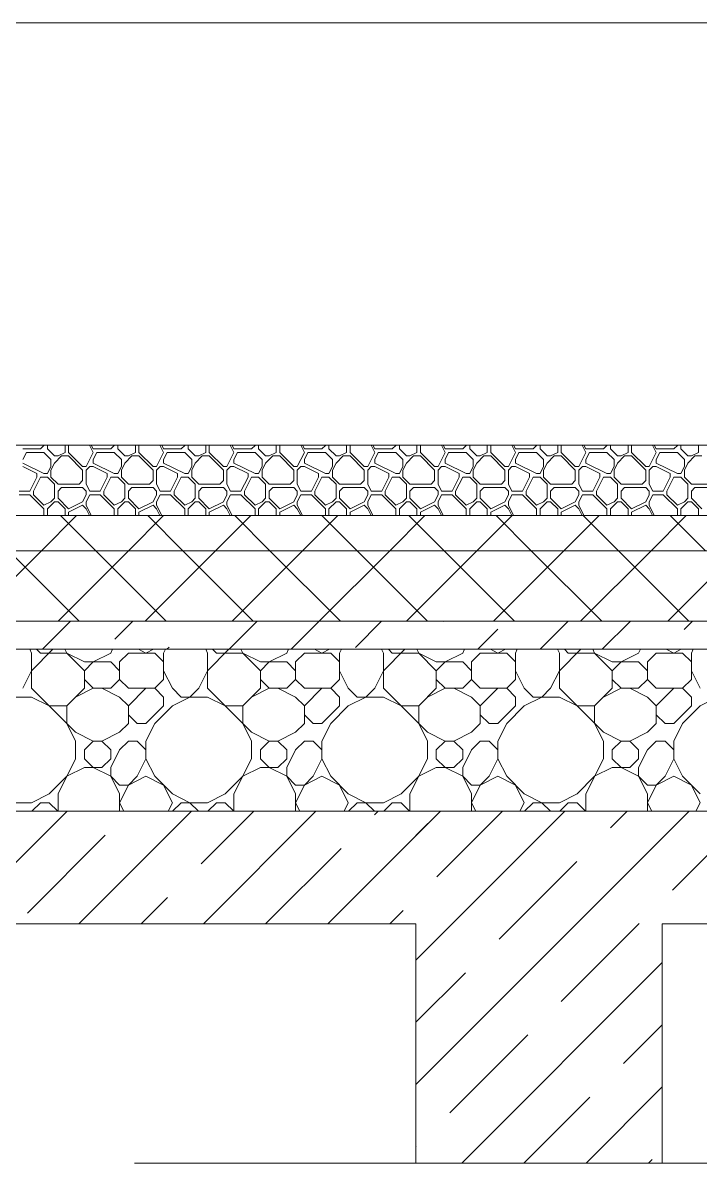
# Model space of a CAD drawing. Header units: millimetres. Extents: x 53645 to 137188, y 78097 to 135533.
# Drawn here: x 95860 to 96823, y 109260 to 110880 of the extents above; entities that cross this region are included whole.
import ezdxf

# ---------------------------------------------------------------- set-up
doc = ezdxf.new("R2010")
doc.units = ezdxf.units.MM
doc.linetypes.add('GOST2.303 4', pattern=[7, 5, -2, 0])
doc.layers.add('hatch', color=7, linetype='Continuous', lineweight=5)
doc.layers.add('Wall2', color=5, linetype='Continuous', lineweight=5)

msp = doc.modelspace()

# ---------------------------------------------------------------- linework, layer by layer
at = {"layer": 'hatch', "color": 251, "ltscale": 100}
for points in [[(95860.2, 110274.6), (95885.2, 110274.6)], [(95885.2, 110274.6), (95890.2, 110279.6)], [(95890.2, 110279.6), (95890.2, 110280)], [(95895.2, 110274.6), (95895.2, 110280)], [(95905.2, 110264.6), (95895.2, 110274.6)], [(95920.2, 110269.6), (95920.2, 110280)], [(95925.2, 110269.6), (95925.2, 110280)], [(95960.2, 110269.6), (95955, 110280)], [(95960.2, 110274.6), (95957.5, 110280)], [(95960.2, 110274.6), (95985.2, 110274.6)], [(95985.2, 110274.6), (95990.2, 110279.6)], [(95990.2, 110279.6), (95990.2, 110280)], [(95995.2, 110274.6), (95995.2, 110280)], [(96005.2, 110264.6), (95995.2, 110274.6)], [(96020.2, 110269.6), (96020.2, 110280)], [(96025.2, 110269.6), (96025.2, 110280)], [(96060.2, 110269.6), (96055, 110280)], [(96060.2, 110274.6), (96057.5, 110280)], [(96060.2, 110274.6), (96085.2, 110274.6)], [(96085.2, 110274.6), (96090.2, 110279.6)], [(96090.2, 110279.6), (96090.2, 110280)], [(96095.2, 110274.6), (96095.2, 110280)], [(96105.2, 110264.6), (96095.2, 110274.6)], [(96120.2, 110269.6), (96120.2, 110280)], [(96125.2, 110269.6), (96125.2, 110280)], [(96160.2, 110269.6), (96155, 110280)], [(96160.2, 110274.6), (96157.5, 110280)], [(96160.2, 110274.6), (96185.2, 110274.6)], [(96185.2, 110274.6), (96190.2, 110279.6)], [(96190.2, 110279.6), (96190.2, 110280)], [(96195.2, 110274.6), (96195.2, 110280)], [(96205.2, 110264.6), (96195.2, 110274.6)], [(96220.2, 110269.6), (96220.2, 110280)], [(96225.2, 110269.6), (96225.2, 110280)], [(96260.2, 110269.6), (96255, 110280)], [(96260.2, 110274.6), (96257.5, 110280)], [(96260.2, 110274.6), (96285.2, 110274.6)], [(96285.2, 110274.6), (96290.2, 110279.6)], [(96290.2, 110279.6), (96290.2, 110280)], [(96295.2, 110274.6), (96295.2, 110280)], [(96305.2, 110264.6), (96295.2, 110274.6)], [(96320.2, 110269.6), (96320.2, 110280)], [(96325.2, 110269.6), (96325.2, 110280)], [(96360.2, 110269.6), (96355, 110280)], [(96360.2, 110274.6), (96357.5, 110280)], [(96360.2, 110274.6), (96385.2, 110274.6)], [(96385.2, 110274.6), (96390.2, 110279.6)], [(96390.2, 110279.6), (96390.2, 110280)], [(96395.2, 110274.6), (96395.2, 110280)], [(96405.2, 110264.6), (96395.2, 110274.6)], [(96420.2, 110269.6), (96420.2, 110280)], [(96425.2, 110269.6), (96425.2, 110280)], [(96460.2, 110269.6), (96455, 110280)], [(96460.2, 110274.6), (96457.5, 110280)], [(96460.2, 110274.6), (96485.2, 110274.6)], [(96485.2, 110274.6), (96490.2, 110279.6)], [(96490.2, 110279.6), (96490.2, 110280)], [(96495.2, 110274.6), (96495.2, 110280)], [(96505.2, 110264.6), (96495.2, 110274.6)], [(96520.2, 110269.6), (96520.2, 110280)], [(96525.2, 110269.6), (96525.2, 110280)], [(96560.2, 110269.6), (96555, 110280)], [(96560.2, 110274.6), (96557.5, 110280)], [(96560.2, 110274.6), (96585.2, 110274.6)], [(96585.2, 110274.6), (96590.2, 110279.6)], [(96590.2, 110279.6), (96590.2, 110280)], [(96595.2, 110274.6), (96595.2, 110280)], [(96605.2, 110264.6), (96595.2, 110274.6)], [(96620.2, 110269.6), (96620.2, 110280)], [(96625.2, 110269.6), (96625.2, 110280)], [(96660.2, 110269.6), (96655, 110280)], [(96660.2, 110274.6), (96657.5, 110280)], [(96660.2, 110274.6), (96685.2, 110274.6)], [(96685.2, 110274.6), (96690.2, 110279.6)], [(96690.2, 110279.6), (96690.2, 110280)], [(96695.2, 110274.6), (96695.2, 110280)], [(96705.2, 110264.6), (96695.2, 110274.6)], [(96720.2, 110269.6), (96720.2, 110280)], [(96725.2, 110269.6), (96725.2, 110280)], [(96760.2, 110269.6), (96755, 110280)], [(96760.2, 110274.6), (96757.5, 110280)], [(96760.2, 110274.6), (96785.2, 110274.6)], [(96785.2, 110274.6), (96790.2, 110279.6)], [(96790.2, 110279.6), (96790.2, 110280)], [(96795.2, 110274.6), (96795.2, 110280)], [(96805.2, 110264.6), (96795.2, 110274.6)], [(96820.2, 110269.6), (96820.2, 110280)], [(95860.2, 110259.6), (95865.2, 110269.6)], [(95865.2, 110269.6), (95890.2, 110269.6)], [(95900.2, 110259.6), (95890.2, 110269.6)], [(95900.2, 110249.6), (95900.2, 110259.6)], [(95905.2, 110264.6), (95910.2, 110264.6)], [(95905.2, 110254.6), (95915.2, 110264.6)], [(95910.2, 110264.6), (95920.2, 110269.6)], [(95915.2, 110264.6), (95925.2, 110264.6)], [(95945.2, 110249.6), (95925.2, 110269.6)], [(95945.2, 110244.6), (95925.2, 110264.6)], [(95950.2, 110249.6), (95960.2, 110269.6)], [(95960.2, 110259.6), (95965.2, 110269.6)], [(95960.2, 110254.6), (95960.2, 110259.6)], [(95965.2, 110269.6), (95990.2, 110269.6)], [(96000.2, 110259.6), (95990.2, 110269.6)], [(96000.2, 110249.6), (96000.2, 110259.6)], [(96005.2, 110264.6), (96010.2, 110264.6)], [(96005.2, 110254.6), (96015.2, 110264.6)], [(96010.2, 110264.6), (96020.2, 110269.6)], [(96015.2, 110264.6), (96025.2, 110264.6)], [(96045.2, 110249.6), (96025.2, 110269.6)], [(96045.2, 110244.6), (96025.2, 110264.6)], [(96050.2, 110249.6), (96060.2, 110269.6)], [(96060.2, 110259.6), (96065.2, 110269.6)], [(96060.2, 110254.6), (96060.2, 110259.6)], [(96065.2, 110269.6), (96090.2, 110269.6)], [(96100.2, 110259.6), (96090.2, 110269.6)], [(96100.2, 110249.6), (96100.2, 110259.6)], [(96105.2, 110264.6), (96110.2, 110264.6)], [(96105.2, 110254.6), (96115.2, 110264.6)], [(96110.2, 110264.6), (96120.2, 110269.6)], [(96115.2, 110264.6), (96125.2, 110264.6)], [(96145.2, 110249.6), (96125.2, 110269.6)], [(96145.2, 110244.6), (96125.2, 110264.6)], [(96150.2, 110249.6), (96160.2, 110269.6)], [(96160.2, 110259.6), (96165.2, 110269.6)], [(96160.2, 110254.6), (96160.2, 110259.6)], [(96165.2, 110269.6), (96190.2, 110269.6)], [(96200.2, 110259.6), (96190.2, 110269.6)], [(96200.2, 110249.6), (96200.2, 110259.6)], [(96205.2, 110264.6), (96210.2, 110264.6)], [(96205.2, 110254.6), (96215.2, 110264.6)], [(96210.2, 110264.6), (96220.2, 110269.6)], [(96215.2, 110264.6), (96225.2, 110264.6)], [(96245.2, 110249.6), (96225.2, 110269.6)], [(96245.2, 110244.6), (96225.2, 110264.6)], [(96250.2, 110249.6), (96260.2, 110269.6)], [(96260.2, 110259.6), (96265.2, 110269.6)], [(96260.2, 110254.6), (96260.2, 110259.6)], [(96265.2, 110269.6), (96290.2, 110269.6)], [(96300.2, 110259.6), (96290.2, 110269.6)], [(96300.2, 110249.6), (96300.2, 110259.6)], [(96305.2, 110264.6), (96310.2, 110264.6)], [(96305.2, 110254.6), (96315.2, 110264.6)], [(96310.2, 110264.6), (96320.2, 110269.6)], [(96315.2, 110264.6), (96325.2, 110264.6)], [(96345.2, 110249.6), (96325.2, 110269.6)], [(96345.2, 110244.6), (96325.2, 110264.6)], [(96350.2, 110249.6), (96360.2, 110269.6)], [(96360.2, 110259.6), (96365.2, 110269.6)], [(96360.2, 110254.6), (96360.2, 110259.6)], [(96365.2, 110269.6), (96390.2, 110269.6)], [(96400.2, 110259.6), (96390.2, 110269.6)], [(96400.2, 110249.6), (96400.2, 110259.6)], [(96405.2, 110264.6), (96410.2, 110264.6)], [(96405.2, 110254.6), (96415.2, 110264.6)], [(96410.2, 110264.6), (96420.2, 110269.6)], [(96415.2, 110264.6), (96425.2, 110264.6)], [(96445.2, 110249.6), (96425.2, 110269.6)], [(96445.2, 110244.6), (96425.2, 110264.6)], [(96450.2, 110249.6), (96460.2, 110269.6)], [(96460.2, 110259.6), (96465.2, 110269.6)], [(96460.2, 110254.6), (96460.2, 110259.6)], [(96465.2, 110269.6), (96490.2, 110269.6)], [(96500.2, 110259.6), (96490.2, 110269.6)], [(96500.2, 110249.6), (96500.2, 110259.6)], [(96505.2, 110264.6), (96510.2, 110264.6)], [(96505.2, 110254.6), (96515.2, 110264.6)], [(96510.2, 110264.6), (96520.2, 110269.6)], [(96515.2, 110264.6), (96525.2, 110264.6)], [(96545.2, 110249.6), (96525.2, 110269.6)], [(96545.2, 110244.6), (96525.2, 110264.6)], [(96550.2, 110249.6), (96560.2, 110269.6)], [(96560.2, 110259.6), (96565.2, 110269.6)], [(96560.2, 110254.6), (96560.2, 110259.6)], [(96565.2, 110269.6), (96590.2, 110269.6)], [(96600.2, 110259.6), (96590.2, 110269.6)], [(96600.2, 110249.6), (96600.2, 110259.6)], [(96605.2, 110264.6), (96610.2, 110264.6)], [(96605.2, 110254.6), (96615.2, 110264.6)], [(96610.2, 110264.6), (96620.2, 110269.6)], [(96615.2, 110264.6), (96625.2, 110264.6)], [(96645.2, 110249.6), (96625.2, 110269.6)], [(96645.2, 110244.6), (96625.2, 110264.6)], [(96650.2, 110249.6), (96660.2, 110269.6)], [(96660.2, 110259.6), (96665.2, 110269.6)], [(96660.2, 110254.6), (96660.2, 110259.6)], [(96665.2, 110269.6), (96690.2, 110269.6)], [(96700.2, 110259.6), (96690.2, 110269.6)], [(96700.2, 110249.6), (96700.2, 110259.6)], [(96705.2, 110264.6), (96710.2, 110264.6)], [(96705.2, 110254.6), (96715.2, 110264.6)], [(96710.2, 110264.6), (96720.2, 110269.6)], [(96715.2, 110264.6), (96725.2, 110264.6)], [(96745.2, 110249.6), (96725.2, 110269.6)], [(96745.2, 110244.6), (96725.2, 110264.6)], [(96750.2, 110249.6), (96760.2, 110269.6)], [(96760.2, 110259.6), (96765.2, 110269.6)], [(96760.2, 110254.6), (96760.2, 110259.6)], [(96765.2, 110269.6), (96790.2, 110269.6)], [(96800.2, 110259.6), (96790.2, 110269.6)], [(96800.2, 110249.6), (96800.2, 110259.6)], [(96805.2, 110264.6), (96810.2, 110264.6)], [(96805.2, 110254.6), (96815.2, 110264.6)], [(96810.2, 110264.6), (96820.2, 110269.6)], [(96815.2, 110264.6), (96825.2, 110264.6)], [(95890.2, 110239.6), (95860.2, 110254.6)], [(95880.2, 110239.6), (95860.2, 110249.6)], [(95895.2, 110239.6), (95900.2, 110249.6)], [(95895.2, 110239.6), (95900.2, 110249.6)], [(95900.2, 110244.6), (95905.2, 110254.6)], [(95900.2, 110234.6), (95900.2, 110244.6)], [(95945.2, 110249.6), (95950.2, 110249.6)], [(95945.2, 110229.6), (95945.2, 110244.6)], [(95950.2, 110244.6), (95955.2, 110249.6)], [(95950.2, 110224.6), (95950.2, 110244.6)], [(95955.2, 110249.6), (95960.2, 110249.6)], [(95990.2, 110239.6), (95960.2, 110254.6)], [(95980.2, 110239.6), (95960.2, 110249.6)], [(95995.2, 110239.6), (96000.2, 110249.6)], [(95995.2, 110239.6), (96000.2, 110249.6)], [(96000.2, 110244.6), (96005.2, 110254.6)], [(96000.2, 110234.6), (96000.2, 110244.6)], [(96045.2, 110249.6), (96050.2, 110249.6)], [(96045.2, 110229.6), (96045.2, 110244.6)], [(96050.2, 110244.6), (96055.2, 110249.6)], [(96050.2, 110224.6), (96050.2, 110244.6)], [(96055.2, 110249.6), (96060.2, 110249.6)], [(96090.2, 110239.6), (96060.2, 110254.6)], [(96080.2, 110239.6), (96060.2, 110249.6)], [(96095.2, 110239.6), (96100.2, 110249.6)], [(96095.2, 110239.6), (96100.2, 110249.6)], [(96100.2, 110244.6), (96105.2, 110254.6)], [(96100.2, 110234.6), (96100.2, 110244.6)], [(96145.2, 110249.6), (96150.2, 110249.6)], [(96145.2, 110229.6), (96145.2, 110244.6)], [(96150.2, 110244.6), (96155.2, 110249.6)], [(96150.2, 110224.6), (96150.2, 110244.6)], [(96155.2, 110249.6), (96160.2, 110249.6)], [(96190.2, 110239.6), (96160.2, 110254.6)], [(96180.2, 110239.6), (96160.2, 110249.6)], [(96195.2, 110239.6), (96200.2, 110249.6)], [(96195.2, 110239.6), (96200.2, 110249.6)], [(96200.2, 110244.6), (96205.2, 110254.6)], [(96200.2, 110234.6), (96200.2, 110244.6)], [(96245.2, 110249.6), (96250.2, 110249.6)], [(96245.2, 110229.6), (96245.2, 110244.6)], [(96250.2, 110244.6), (96255.2, 110249.6)], [(96250.2, 110224.6), (96250.2, 110244.6)], [(96255.2, 110249.6), (96260.2, 110249.6)], [(96290.2, 110239.6), (96260.2, 110254.6)], [(96280.2, 110239.6), (96260.2, 110249.6)], [(96295.2, 110239.6), (96300.2, 110249.6)], [(96295.2, 110239.6), (96300.2, 110249.6)], [(96300.2, 110244.6), (96305.2, 110254.6)], [(96300.2, 110234.6), (96300.2, 110244.6)], [(96345.2, 110249.6), (96350.2, 110249.6)], [(96345.2, 110229.6), (96345.2, 110244.6)], [(96350.2, 110244.6), (96355.2, 110249.6)], [(96350.2, 110224.6), (96350.2, 110244.6)], [(96355.2, 110249.6), (96360.2, 110249.6)], [(96390.2, 110239.6), (96360.2, 110254.6)], [(96380.2, 110239.6), (96360.2, 110249.6)], [(96395.2, 110239.6), (96400.2, 110249.6)], [(96395.2, 110239.6), (96400.2, 110249.6)], [(96400.2, 110244.6), (96405.2, 110254.6)], [(96400.2, 110234.6), (96400.2, 110244.6)], [(96445.2, 110249.6), (96450.2, 110249.6)], [(96445.2, 110229.6), (96445.2, 110244.6)], [(96450.2, 110244.6), (96455.2, 110249.6)], [(96450.2, 110224.6), (96450.2, 110244.6)], [(96455.2, 110249.6), (96460.2, 110249.6)], [(96490.2, 110239.6), (96460.2, 110254.6)], [(96480.2, 110239.6), (96460.2, 110249.6)], [(96495.2, 110239.6), (96500.2, 110249.6)], [(96495.2, 110239.6), (96500.2, 110249.6)], [(96500.2, 110244.6), (96505.2, 110254.6)], [(96500.2, 110234.6), (96500.2, 110244.6)], [(96545.2, 110249.6), (96550.2, 110249.6)], [(96545.2, 110229.6), (96545.2, 110244.6)], [(96550.2, 110244.6), (96555.2, 110249.6)], [(96550.2, 110224.6), (96550.2, 110244.6)], [(96555.2, 110249.6), (96560.2, 110249.6)], [(96590.2, 110239.6), (96560.2, 110254.6)], [(96580.2, 110239.6), (96560.2, 110249.6)], [(96595.2, 110239.6), (96600.2, 110249.6)], [(96595.2, 110239.6), (96600.2, 110249.6)], [(96600.2, 110244.6), (96605.2, 110254.6)], [(96600.2, 110234.6), (96600.2, 110244.6)], [(96645.2, 110249.6), (96650.2, 110249.6)], [(96645.2, 110229.6), (96645.2, 110244.6)], [(96650.2, 110244.6), (96655.2, 110249.6)], [(96650.2, 110224.6), (96650.2, 110244.6)], [(96655.2, 110249.6), (96660.2, 110249.6)], [(96690.2, 110239.6), (96660.2, 110254.6)], [(96680.2, 110239.6), (96660.2, 110249.6)], [(96695.2, 110239.6), (96700.2, 110249.6)], [(96695.2, 110239.6), (96700.2, 110249.6)], [(96700.2, 110244.6), (96705.2, 110254.6)], [(96700.2, 110234.6), (96700.2, 110244.6)], [(96745.2, 110249.6), (96750.2, 110249.6)], [(96745.2, 110229.6), (96745.2, 110244.6)], [(96750.2, 110244.6), (96755.2, 110249.6)], [(96750.2, 110224.6), (96750.2, 110244.6)], [(96755.2, 110249.6), (96760.2, 110249.6)], [(96790.2, 110239.6), (96760.2, 110254.6)], [(96780.2, 110239.6), (96760.2, 110249.6)], [(96795.2, 110239.6), (96800.2, 110249.6)], [(96795.2, 110239.6), (96800.2, 110249.6)], [(96800.2, 110244.6), (96805.2, 110254.6)], [(96800.2, 110234.6), (96800.2, 110244.6)], [(95870.2, 110214.6), (95880.2, 110234.6)], [(95875.2, 110214.6), (95885.2, 110234.6)], [(95880.2, 110234.6), (95880.2, 110239.6)], [(95885.2, 110234.6), (95895.2, 110234.6)], [(95890.2, 110239.6), (95895.2, 110239.6)], [(95905.2, 110224.6), (95895.2, 110234.6)], [(95910.2, 110224.6), (95900.2, 110234.6)], [(95940.2, 110224.6), (95945.2, 110229.6)], [(95970.2, 110214.6), (95980.2, 110234.6)], [(95975.2, 110214.6), (95985.2, 110234.6)], [(95980.2, 110234.6), (95980.2, 110239.6)], [(95985.2, 110234.6), (95995.2, 110234.6)], [(95990.2, 110239.6), (95995.2, 110239.6)], [(96005.2, 110224.6), (95995.2, 110234.6)], [(96010.2, 110224.6), (96000.2, 110234.6)], [(96040.2, 110224.6), (96045.2, 110229.6)], [(96070.2, 110214.6), (96080.2, 110234.6)], [(96075.2, 110214.6), (96085.2, 110234.6)], [(96080.2, 110234.6), (96080.2, 110239.6)], [(96085.2, 110234.6), (96095.2, 110234.6)], [(96090.2, 110239.6), (96095.2, 110239.6)], [(96105.2, 110224.6), (96095.2, 110234.6)], [(96110.2, 110224.6), (96100.2, 110234.6)], [(96140.2, 110224.6), (96145.2, 110229.6)], [(96170.2, 110214.6), (96180.2, 110234.6)], [(96175.2, 110214.6), (96185.2, 110234.6)], [(96180.2, 110234.6), (96180.2, 110239.6)], [(96185.2, 110234.6), (96195.2, 110234.6)], [(96190.2, 110239.6), (96195.2, 110239.6)], [(96205.2, 110224.6), (96195.2, 110234.6)], [(96210.2, 110224.6), (96200.2, 110234.6)], [(96240.2, 110224.6), (96245.2, 110229.6)], [(96270.2, 110214.6), (96280.2, 110234.6)], [(96275.2, 110214.6), (96285.2, 110234.6)], [(96280.2, 110234.6), (96280.2, 110239.6)], [(96285.2, 110234.6), (96295.2, 110234.6)], [(96290.2, 110239.6), (96295.2, 110239.6)], [(96305.2, 110224.6), (96295.2, 110234.6)], [(96310.2, 110224.6), (96300.2, 110234.6)], [(96340.2, 110224.6), (96345.2, 110229.6)], [(96370.2, 110214.6), (96380.2, 110234.6)], [(96375.2, 110214.6), (96385.2, 110234.6)], [(96380.2, 110234.6), (96380.2, 110239.6)], [(96385.2, 110234.6), (96395.2, 110234.6)], [(96390.2, 110239.6), (96395.2, 110239.6)], [(96405.2, 110224.6), (96395.2, 110234.6)], [(96410.2, 110224.6), (96400.2, 110234.6)], [(96440.2, 110224.6), (96445.2, 110229.6)], [(96470.2, 110214.6), (96480.2, 110234.6)], [(96475.2, 110214.6), (96485.2, 110234.6)], [(96480.2, 110234.6), (96480.2, 110239.6)], [(96485.2, 110234.6), (96495.2, 110234.6)], [(96490.2, 110239.6), (96495.2, 110239.6)], [(96505.2, 110224.6), (96495.2, 110234.6)], [(96510.2, 110224.6), (96500.2, 110234.6)], [(96540.2, 110224.6), (96545.2, 110229.6)], [(96570.2, 110214.6), (96580.2, 110234.6)], [(96575.2, 110214.6), (96585.2, 110234.6)], [(96580.2, 110234.6), (96580.2, 110239.6)], [(96585.2, 110234.6), (96595.2, 110234.6)], [(96590.2, 110239.6), (96595.2, 110239.6)], [(96605.2, 110224.6), (96595.2, 110234.6)], [(96610.2, 110224.6), (96600.2, 110234.6)], [(96640.2, 110224.6), (96645.2, 110229.6)], [(96670.2, 110214.6), (96680.2, 110234.6)], [(96675.2, 110214.6), (96685.2, 110234.6)], [(96680.2, 110234.6), (96680.2, 110239.6)], [(96685.2, 110234.6), (96695.2, 110234.6)], [(96690.2, 110239.6), (96695.2, 110239.6)], [(96705.2, 110224.6), (96695.2, 110234.6)], [(96710.2, 110224.6), (96700.2, 110234.6)], [(96740.2, 110224.6), (96745.2, 110229.6)], [(96770.2, 110214.6), (96780.2, 110234.6)], [(96775.2, 110214.6), (96785.2, 110234.6)], [(96780.2, 110234.6), (96780.2, 110239.6)], [(96785.2, 110234.6), (96795.2, 110234.6)], [(96790.2, 110239.6), (96795.2, 110239.6)], [(96805.2, 110224.6), (96795.2, 110234.6)], [(96810.2, 110224.6), (96800.2, 110234.6)], [(95855.2, 110214.6), (95870.2, 110214.6)], [(95855.2, 110209.6), (95870.2, 110209.6)], [(95890.2, 110189.6), (95870.2, 110209.6)], [(95875.2, 110209.6), (95875.2, 110214.6)], [(95890.2, 110194.6), (95875.2, 110209.6)], [(95905.2, 110204.6), (95905.2, 110224.6)], [(95910.2, 110224.6), (95940.2, 110224.6)], [(95910.2, 110214.6), (95915.2, 110219.6)], [(95910.2, 110204.6), (95910.2, 110214.6)], [(95915.2, 110219.6), (95945.2, 110219.6)], [(95950.2, 110214.6), (95945.2, 110219.6)], [(95945.2, 110199.6), (95950.2, 110209.6)], [(95955.2, 110214.6), (95950.2, 110224.6)], [(95950.2, 110209.6), (95950.2, 110214.6)], [(95950.2, 110199.6), (95955.2, 110209.6)], [(95955.2, 110214.6), (95970.2, 110214.6)], [(95955.2, 110209.6), (95970.2, 110209.6)], [(95990.2, 110189.6), (95970.2, 110209.6)], [(95975.2, 110209.6), (95975.2, 110214.6)], [(95990.2, 110194.6), (95975.2, 110209.6)], [(96005.2, 110204.6), (96005.2, 110224.6)], [(96010.2, 110224.6), (96040.2, 110224.6)], [(96010.2, 110214.6), (96015.2, 110219.6)], [(96010.2, 110204.6), (96010.2, 110214.6)], [(96015.2, 110219.6), (96045.2, 110219.6)], [(96050.2, 110214.6), (96045.2, 110219.6)], [(96045.2, 110199.6), (96050.2, 110209.6)], [(96055.2, 110214.6), (96050.2, 110224.6)], [(96050.2, 110209.6), (96050.2, 110214.6)], [(96050.2, 110199.6), (96055.2, 110209.6)], [(96055.2, 110214.6), (96070.2, 110214.6)], [(96055.2, 110209.6), (96070.2, 110209.6)], [(96090.2, 110189.6), (96070.2, 110209.6)], [(96075.2, 110209.6), (96075.2, 110214.6)], [(96090.2, 110194.6), (96075.2, 110209.6)], [(96105.2, 110204.6), (96105.2, 110224.6)], [(96110.2, 110224.6), (96140.2, 110224.6)], [(96110.2, 110214.6), (96115.2, 110219.6)], [(96110.2, 110204.6), (96110.2, 110214.6)], [(96115.2, 110219.6), (96145.2, 110219.6)], [(96150.2, 110214.6), (96145.2, 110219.6)], [(96145.2, 110199.6), (96150.2, 110209.6)], [(96155.2, 110214.6), (96150.2, 110224.6)], [(96150.2, 110209.6), (96150.2, 110214.6)], [(96150.2, 110199.6), (96155.2, 110209.6)], [(96155.2, 110214.6), (96170.2, 110214.6)], [(96155.2, 110209.6), (96170.2, 110209.6)], [(96190.2, 110189.6), (96170.2, 110209.6)], [(96175.2, 110209.6), (96175.2, 110214.6)], [(96190.2, 110194.6), (96175.2, 110209.6)], [(96205.2, 110204.6), (96205.2, 110224.6)], [(96210.2, 110224.6), (96240.2, 110224.6)], [(96210.2, 110214.6), (96215.2, 110219.6)], [(96210.2, 110204.6), (96210.2, 110214.6)], [(96215.2, 110219.6), (96245.2, 110219.6)], [(96250.2, 110214.6), (96245.2, 110219.6)], [(96245.2, 110199.6), (96250.2, 110209.6)], [(96255.2, 110214.6), (96250.2, 110224.6)], [(96250.2, 110209.6), (96250.2, 110214.6)], [(96250.2, 110199.6), (96255.2, 110209.6)], [(96255.2, 110214.6), (96270.2, 110214.6)], [(96255.2, 110209.6), (96270.2, 110209.6)], [(96290.2, 110189.6), (96270.2, 110209.6)], [(96275.2, 110209.6), (96275.2, 110214.6)], [(96290.2, 110194.6), (96275.2, 110209.6)], [(96305.2, 110204.6), (96305.2, 110224.6)], [(96310.2, 110224.6), (96340.2, 110224.6)], [(96310.2, 110214.6), (96315.2, 110219.6)], [(96310.2, 110204.6), (96310.2, 110214.6)], [(96315.2, 110219.6), (96345.2, 110219.6)], [(96350.2, 110214.6), (96345.2, 110219.6)], [(96345.2, 110199.6), (96350.2, 110209.6)], [(96355.2, 110214.6), (96350.2, 110224.6)], [(96350.2, 110209.6), (96350.2, 110214.6)], [(96350.2, 110199.6), (96355.2, 110209.6)], [(96355.2, 110214.6), (96370.2, 110214.6)], [(96355.2, 110209.6), (96370.2, 110209.6)], [(96390.2, 110189.6), (96370.2, 110209.6)], [(96375.2, 110209.6), (96375.2, 110214.6)], [(96390.2, 110194.6), (96375.2, 110209.6)], [(96405.2, 110204.6), (96405.2, 110224.6)], [(96410.2, 110224.6), (96440.2, 110224.6)], [(96410.2, 110214.6), (96415.2, 110219.6)], [(96410.2, 110204.6), (96410.2, 110214.6)], [(96415.2, 110219.6), (96445.2, 110219.6)], [(96450.2, 110214.6), (96445.2, 110219.6)], [(96445.2, 110199.6), (96450.2, 110209.6)], [(96455.2, 110214.6), (96450.2, 110224.6)], [(96450.2, 110209.6), (96450.2, 110214.6)], [(96450.2, 110199.6), (96455.2, 110209.6)], [(96455.2, 110214.6), (96470.2, 110214.6)], [(96455.2, 110209.6), (96470.2, 110209.6)], [(96490.2, 110189.6), (96470.2, 110209.6)], [(96475.2, 110209.6), (96475.2, 110214.6)], [(96490.2, 110194.6), (96475.2, 110209.6)], [(96505.2, 110204.6), (96505.2, 110224.6)], [(96510.2, 110224.6), (96540.2, 110224.6)], [(96510.2, 110214.6), (96515.2, 110219.6)], [(96510.2, 110204.6), (96510.2, 110214.6)], [(96515.2, 110219.6), (96545.2, 110219.6)], [(96550.2, 110214.6), (96545.2, 110219.6)], [(96545.2, 110199.6), (96550.2, 110209.6)], [(96555.2, 110214.6), (96550.2, 110224.6)], [(96550.2, 110209.6), (96550.2, 110214.6)], [(96550.2, 110199.6), (96555.2, 110209.6)], [(96555.2, 110214.6), (96570.2, 110214.6)], [(96555.2, 110209.6), (96570.2, 110209.6)], [(96590.2, 110189.6), (96570.2, 110209.6)], [(96575.2, 110209.6), (96575.2, 110214.6)], [(96590.2, 110194.6), (96575.2, 110209.6)], [(96605.2, 110204.6), (96605.2, 110224.6)], [(96610.2, 110224.6), (96640.2, 110224.6)], [(96610.2, 110214.6), (96615.2, 110219.6)], [(96610.2, 110204.6), (96610.2, 110214.6)], [(96615.2, 110219.6), (96645.2, 110219.6)], [(96650.2, 110214.6), (96645.2, 110219.6)], [(96645.2, 110199.6), (96650.2, 110209.6)], [(96655.2, 110214.6), (96650.2, 110224.6)], [(96650.2, 110209.6), (96650.2, 110214.6)], [(96650.2, 110199.6), (96655.2, 110209.6)], [(96655.2, 110214.6), (96670.2, 110214.6)], [(96655.2, 110209.6), (96670.2, 110209.6)], [(96690.2, 110189.6), (96670.2, 110209.6)], [(96675.2, 110209.6), (96675.2, 110214.6)], [(96690.2, 110194.6), (96675.2, 110209.6)], [(96705.2, 110204.6), (96705.2, 110224.6)], [(96710.2, 110224.6), (96740.2, 110224.6)], [(96710.2, 110214.6), (96715.2, 110219.6)], [(96710.2, 110204.6), (96710.2, 110214.6)], [(96715.2, 110219.6), (96745.2, 110219.6)], [(96750.2, 110214.6), (96745.2, 110219.6)], [(96745.2, 110199.6), (96750.2, 110209.6)], [(96755.2, 110214.6), (96750.2, 110224.6)], [(96750.2, 110209.6), (96750.2, 110214.6)], [(96750.2, 110199.6), (96755.2, 110209.6)], [(96755.2, 110214.6), (96770.2, 110214.6)], [(96755.2, 110209.6), (96770.2, 110209.6)], [(96790.2, 110189.6), (96770.2, 110209.6)], [(96775.2, 110209.6), (96775.2, 110214.6)], [(96790.2, 110194.6), (96775.2, 110209.6)], [(96805.2, 110204.6), (96805.2, 110224.6)], [(96810.2, 110224.6), (96840.2, 110224.6)], [(96810.2, 110214.6), (96815.2, 110219.6)], [(96810.2, 110204.6), (96810.2, 110214.6)], [(96815.2, 110219.6), (96845.2, 110219.6)], [(95890.2, 110194.6), (95900.2, 110199.6)], [(95895.2, 110189.6), (95905.2, 110199.6)], [(95900.2, 110199.6), (95905.2, 110204.6)], [(95905.2, 110199.6), (95910.2, 110199.6)], [(95925.2, 110189.6), (95910.2, 110204.6)], [(95920.2, 110189.6), (95910.2, 110199.6)], [(95925.2, 110189.6), (95945.2, 110199.6)], [(95925.2, 110184.6), (95945.2, 110194.6)], [(95950.2, 110189.6), (95945.2, 110194.6)], [(95950.2, 110194.6), (95950.2, 110199.6)], [(95957.5, 110180), (95950.2, 110194.6)], [(95990.2, 110194.6), (96000.2, 110199.6)], [(95995.2, 110189.6), (96005.2, 110199.6)], [(96000.2, 110199.6), (96005.2, 110204.6)], [(96005.2, 110199.6), (96010.2, 110199.6)], [(96025.2, 110189.6), (96010.2, 110204.6)], [(96020.2, 110189.6), (96010.2, 110199.6)], [(96025.2, 110189.6), (96045.2, 110199.6)], [(96025.2, 110184.6), (96045.2, 110194.6)], [(96050.2, 110189.6), (96045.2, 110194.6)], [(96050.2, 110194.6), (96050.2, 110199.6)], [(96057.5, 110180), (96050.2, 110194.6)], [(96090.2, 110194.6), (96100.2, 110199.6)], [(96095.2, 110189.6), (96105.2, 110199.6)], [(96100.2, 110199.6), (96105.2, 110204.6)], [(96105.2, 110199.6), (96110.2, 110199.6)], [(96125.2, 110189.6), (96110.2, 110204.6)], [(96120.2, 110189.6), (96110.2, 110199.6)], [(96125.2, 110189.6), (96145.2, 110199.6)], [(96125.2, 110184.6), (96145.2, 110194.6)], [(96150.2, 110189.6), (96145.2, 110194.6)], [(96150.2, 110194.6), (96150.2, 110199.6)], [(96157.5, 110180), (96150.2, 110194.6)], [(96190.2, 110194.6), (96200.2, 110199.6)], [(96195.2, 110189.6), (96205.2, 110199.6)], [(96200.2, 110199.6), (96205.2, 110204.6)], [(96205.2, 110199.6), (96210.2, 110199.6)], [(96225.2, 110189.6), (96210.2, 110204.6)], [(96220.2, 110189.6), (96210.2, 110199.6)], [(96225.2, 110189.6), (96245.2, 110199.6)], [(96225.2, 110184.6), (96245.2, 110194.6)], [(96250.2, 110189.6), (96245.2, 110194.6)], [(96250.2, 110194.6), (96250.2, 110199.6)], [(96257.5, 110180), (96250.2, 110194.6)], [(96290.2, 110194.6), (96300.2, 110199.6)], [(96295.2, 110189.6), (96305.2, 110199.6)], [(96300.2, 110199.6), (96305.2, 110204.6)], [(96305.2, 110199.6), (96310.2, 110199.6)], [(96325.2, 110189.6), (96310.2, 110204.6)], [(96320.2, 110189.6), (96310.2, 110199.6)], [(96325.2, 110189.6), (96345.2, 110199.6)], [(96325.2, 110184.6), (96345.2, 110194.6)], [(96350.2, 110189.6), (96345.2, 110194.6)], [(96350.2, 110194.6), (96350.2, 110199.6)], [(96357.5, 110180), (96350.2, 110194.6)], [(96390.2, 110194.6), (96400.2, 110199.6)], [(96395.2, 110189.6), (96405.2, 110199.6)], [(96400.2, 110199.6), (96405.2, 110204.6)], [(96405.2, 110199.6), (96410.2, 110199.6)], [(96425.2, 110189.6), (96410.2, 110204.6)], [(96420.2, 110189.6), (96410.2, 110199.6)], [(96425.2, 110189.6), (96445.2, 110199.6)], [(96425.2, 110184.6), (96445.2, 110194.6)], [(96450.2, 110189.6), (96445.2, 110194.6)], [(96450.2, 110194.6), (96450.2, 110199.6)], [(96457.5, 110180), (96450.2, 110194.6)], [(96490.2, 110194.6), (96500.2, 110199.6)], [(96495.2, 110189.6), (96505.2, 110199.6)], [(96500.2, 110199.6), (96505.2, 110204.6)], [(96505.2, 110199.6), (96510.2, 110199.6)], [(96525.2, 110189.6), (96510.2, 110204.6)], [(96520.2, 110189.6), (96510.2, 110199.6)], [(96525.2, 110189.6), (96545.2, 110199.6)], [(96525.2, 110184.6), (96545.2, 110194.6)], [(96550.2, 110189.6), (96545.2, 110194.6)], [(96550.2, 110194.6), (96550.2, 110199.6)], [(96557.5, 110180), (96550.2, 110194.6)], [(96590.2, 110194.6), (96600.2, 110199.6)], [(96595.2, 110189.6), (96605.2, 110199.6)], [(96600.2, 110199.6), (96605.2, 110204.6)], [(96605.2, 110199.6), (96610.2, 110199.6)], [(96625.2, 110189.6), (96610.2, 110204.6)], [(96620.2, 110189.6), (96610.2, 110199.6)], [(96625.2, 110189.6), (96645.2, 110199.6)], [(96625.2, 110184.6), (96645.2, 110194.6)], [(96650.2, 110189.6), (96645.2, 110194.6)], [(96650.2, 110194.6), (96650.2, 110199.6)], [(96657.5, 110180), (96650.2, 110194.6)], [(96690.2, 110194.6), (96700.2, 110199.6)], [(96695.2, 110189.6), (96705.2, 110199.6)], [(96700.2, 110199.6), (96705.2, 110204.6)], [(96705.2, 110199.6), (96710.2, 110199.6)], [(96725.2, 110189.6), (96710.2, 110204.6)], [(96720.2, 110189.6), (96710.2, 110199.6)], [(96725.2, 110189.6), (96745.2, 110199.6)], [(96725.2, 110184.6), (96745.2, 110194.6)], [(96750.2, 110189.6), (96745.2, 110194.6)], [(96750.2, 110194.6), (96750.2, 110199.6)], [(96757.5, 110180), (96750.2, 110194.6)], [(96790.2, 110194.6), (96800.2, 110199.6)], [(96795.2, 110189.6), (96805.2, 110199.6)], [(96800.2, 110199.6), (96805.2, 110204.6)], [(96805.2, 110199.6), (96810.2, 110199.6)], [(96825.2, 110189.6), (96810.2, 110204.6)], [(96820.2, 110189.6), (96810.2, 110199.6)], [(100108.8, 110180), (91278.8, 110180)], [(91278.8, 110180), (100108.8, 110180)], [(95890.2, 110180), (95890.2, 110189.6)], [(95895.2, 110180), (95895.2, 110189.6)], [(95920.2, 110180), (95920.2, 110189.6)], [(95925.2, 110180), (95925.2, 110184.6)], [(95955, 110180), (95950.2, 110189.6)], [(95990.2, 110180), (95990.2, 110189.6)], [(95995.2, 110180), (95995.2, 110189.6)], [(96020.2, 110180), (96020.2, 110189.6)], [(96025.2, 110180), (96025.2, 110184.6)], [(96055, 110180), (96050.2, 110189.6)], [(96090.2, 110180), (96090.2, 110189.6)], [(96095.2, 110180), (96095.2, 110189.6)], [(96120.2, 110180), (96120.2, 110189.6)], [(96125.2, 110180), (96125.2, 110184.6)], [(96155, 110180), (96150.2, 110189.6)], [(96190.2, 110180), (96190.2, 110189.6)], [(96195.2, 110180), (96195.2, 110189.6)], [(96220.2, 110180), (96220.2, 110189.6)], [(96225.2, 110180), (96225.2, 110184.6)], [(96255, 110180), (96250.2, 110189.6)], [(96290.2, 110180), (96290.2, 110189.6)], [(96295.2, 110180), (96295.2, 110189.6)], [(96320.2, 110180), (96320.2, 110189.6)], [(96325.2, 110180), (96325.2, 110184.6)], [(96355, 110180), (96350.2, 110189.6)], [(96390.2, 110180), (96390.2, 110189.6)], [(96395.2, 110180), (96395.2, 110189.6)], [(96420.2, 110180), (96420.2, 110189.6)], [(96425.2, 110180), (96425.2, 110184.6)], [(96455, 110180), (96450.2, 110189.6)], [(96490.2, 110180), (96490.2, 110189.6)], [(96495.2, 110180), (96495.2, 110189.6)], [(96520.2, 110180), (96520.2, 110189.6)], [(96525.2, 110180), (96525.2, 110184.6)], [(96555, 110180), (96550.2, 110189.6)], [(96590.2, 110180), (96590.2, 110189.6)], [(96595.2, 110180), (96595.2, 110189.6)], [(96620.2, 110180), (96620.2, 110189.6)], [(96625.2, 110180), (96625.2, 110184.6)], [(96655, 110180), (96650.2, 110189.6)], [(96690.2, 110180), (96690.2, 110189.6)], [(96695.2, 110180), (96695.2, 110189.6)], [(96720.2, 110180), (96720.2, 110189.6)], [(96725.2, 110180), (96725.2, 110184.6)], [(96755, 110180), (96750.2, 110189.6)], [(96790.2, 110180), (96790.2, 110189.6)], [(96795.2, 110180), (96795.2, 110189.6)], [(96820.2, 110180), (96820.2, 110189.6)], [(100108.8, 110130), (91278.8, 110130)], [(91278.8, 110130), (100108.8, 110130)], [(100108.8, 110030), (91278.8, 110030)], [(91278.8, 110030), (100108.8, 110030)], [(100108.8, 109990), (91278.8, 109990)], [(91278.8, 109990), (100108.8, 109990)], [(91368.8, 109760), (100018.8, 109760)], [(96418.8, 109760), (91368.8, 109760)], [(100108.8, 109760), (96418.8, 109760)]]:
    msp.add_lwpolyline(points, dxfattribs=at)
at = {"layer": 'hatch', "color": 251, "lineweight": 5, "ltscale": 100}
for points in [[(95886.6, 110130), (95936.6, 110180)], [(95963.9, 110130), (95913.9, 110180)], [(96010.3, 110130), (96060.3, 110180)], [(96087.7, 110130), (96037.7, 110180)], [(96134.1, 110130), (96184.1, 110180)], [(96211.4, 110130), (96161.4, 110180)], [(96257.8, 110130), (96307.8, 110180)], [(96335.2, 110130), (96285.2, 110180)], [(96381.5, 110130), (96431.5, 110180)], [(96458.9, 110130), (96408.9, 110180)], [(96505.3, 110130), (96555.3, 110180)], [(96582.7, 110130), (96532.7, 110180)], [(96629, 110130), (96679, 110180)], [(96706.4, 110130), (96656.4, 110180)], [(96752.8, 110130), (96802.8, 110180)], [(96830.1, 110130), (96780.1, 110180)]]:
    msp.add_lwpolyline(points, dxfattribs=at)
at = {"layer": 'hatch', "color": 251, "lineweight": 9, "ltscale": 100}
for points in [[(95786.6, 110030), (95886.6, 110130)], [(95940.2, 110030), (95840.2, 110130)], [(95910.3, 110030), (96010.3, 110130)], [(96063.9, 110030), (95963.9, 110130)], [(96034.1, 110030), (96134.1, 110130)], [(96187.7, 110030), (96087.7, 110130)], [(96157.8, 110030), (96257.8, 110130)], [(96311.4, 110030), (96211.4, 110130)], [(96281.5, 110030), (96381.5, 110130)], [(96435.2, 110030), (96335.2, 110130)], [(96405.3, 110030), (96505.3, 110130)], [(96558.9, 110030), (96458.9, 110130)], [(96529, 110030), (96629, 110130)], [(96682.7, 110030), (96582.7, 110130)], [(96652.8, 110030), (96752.8, 110130)], [(96806.4, 110030), (96706.4, 110130)], [(96776.5, 110030), (96876.5, 110130)], [(95888, 109990), (95928, 110030)], [(95990.7, 110004.2), (96016.4, 110030)], [(96153.2, 109990), (96193.1, 110029.9)], [(96241.5, 109990), (96281.5, 110030)], [(96332.7, 109992.7), (96369.9, 110030)], [(96457.8, 110029.4), (96458.3, 110030)], [(96506.7, 109990), (96535.1, 110018.4)], [(96595.1, 109990), (96635.1, 110030)], [(96683.5, 109990), (96723.5, 110030)], [(96799.9, 110017.9), (96811.9, 110030)], [(95872.7, 109984.6), (95870, 109990)], [(95872.7, 109959.6), (95903, 109990)], [(95872.7, 109934.6), (95872.7, 109984.6)], [(95885.2, 109984.6), (95879.8, 109990)], [(95885.2, 109984.6), (95922.7, 109984.6)], [(95922.7, 109984.6), (95920, 109990)], [(95947.7, 109959.6), (95922.7, 109984.6)], [(95947.7, 109972.1), (95922.7, 109984.6)], [(95960.2, 109972.1), (95985.2, 109984.6)], [(95985.2, 109984.6), (95987.8, 109990)], [(95997.7, 109972.1), (96010.2, 109984.6)], [(96010.2, 109984.6), (96047.7, 109984.6)], [(96035.2, 109984.6), (96024.5, 109990)], [(96035.2, 109984.6), (96045.8, 109990)], [(96060.2, 109972.1), (96047.7, 109984.6)], [(96060.2, 109984.6), (96062.8, 109990)], [(96060.2, 109947.1), (96060.2, 109984.6)], [(96064.8, 109990), (96068, 109993.2)], [(96122.7, 109984.6), (96120, 109990)], [(96122.7, 109959.6), (96153, 109990)], [(96122.7, 109934.6), (96122.7, 109984.6)], [(96135.2, 109984.6), (96129.8, 109990)], [(96135.2, 109984.6), (96172.7, 109984.6)], [(96172.7, 109984.6), (96170, 109990)], [(96197.7, 109959.6), (96172.7, 109984.6)], [(96197.7, 109972.1), (96172.7, 109984.6)], [(96210.2, 109972.1), (96235.2, 109984.6)], [(96235.2, 109984.6), (96237.8, 109990)], [(96247.7, 109972.1), (96260.2, 109984.6)], [(96260.2, 109984.6), (96297.7, 109984.6)], [(96285.2, 109984.6), (96274.5, 109990)], [(96285.2, 109984.6), (96295.8, 109990)], [(96310.2, 109972.1), (96297.7, 109984.6)], [(96310.2, 109984.6), (96312.8, 109990)], [(96310.2, 109947.1), (96310.2, 109984.6)], [(96372.7, 109984.6), (96370, 109990)], [(96372.7, 109959.6), (96403, 109990)], [(96372.7, 109934.6), (96372.7, 109984.6)], [(96385.2, 109984.6), (96379.8, 109990)], [(96385.2, 109984.6), (96422.7, 109984.6)], [(96422.7, 109984.6), (96420, 109990)], [(96447.7, 109959.6), (96422.7, 109984.6)], [(96447.7, 109972.1), (96422.7, 109984.6)], [(96460.2, 109972.1), (96485.2, 109984.6)], [(96485.2, 109984.6), (96487.8, 109990)], [(96497.7, 109972.1), (96510.2, 109984.6)], [(96510.2, 109984.6), (96547.7, 109984.6)], [(96535.2, 109984.6), (96524.5, 109990)], [(96535.2, 109984.6), (96545.8, 109990)], [(96560.2, 109972.1), (96547.7, 109984.6)], [(96560.2, 109984.6), (96562.8, 109990)], [(96560.2, 109947.1), (96560.2, 109984.6)], [(96622.7, 109984.6), (96620, 109990)], [(96622.7, 109959.6), (96653, 109990)], [(96622.7, 109934.6), (96622.7, 109984.6)], [(96635.2, 109984.6), (96629.8, 109990)], [(96635.2, 109984.6), (96672.7, 109984.6)], [(96672.7, 109984.6), (96670, 109990)], [(96697.7, 109959.6), (96672.7, 109984.6)], [(96697.7, 109972.1), (96672.7, 109984.6)], [(96710.2, 109972.1), (96735.2, 109984.6)], [(96735.2, 109984.6), (96737.8, 109990)], [(96747.7, 109972.1), (96760.2, 109984.6)], [(96760.2, 109984.6), (96797.7, 109984.6)], [(96785.2, 109984.6), (96774.5, 109990)], [(96785.2, 109984.6), (96795.8, 109990)], [(96810.2, 109972.1), (96797.7, 109984.6)], [(96810.2, 109984.6), (96812.8, 109990)], [(96810.2, 109947.1), (96810.2, 109984.6)], [(95947.7, 109972.1), (95985.2, 109972.1)], [(95947.7, 109959.6), (95960.2, 109972.1)], [(95997.7, 109959.6), (95985.2, 109972.1)], [(95997.7, 109947.1), (95997.7, 109972.1)], [(96197.7, 109972.1), (96235.2, 109972.1)], [(96197.7, 109959.6), (96210.2, 109972.1)], [(96247.7, 109959.6), (96235.2, 109972.1)], [(96247.7, 109947.1), (96247.7, 109972.1)], [(96447.7, 109972.1), (96485.2, 109972.1)], [(96447.7, 109959.6), (96460.2, 109972.1)], [(96497.7, 109959.6), (96485.2, 109972.1)], [(96497.7, 109947.1), (96497.7, 109972.1)], [(96697.7, 109972.1), (96735.2, 109972.1)], [(96697.7, 109959.6), (96710.2, 109972.1)], [(96747.7, 109959.6), (96735.2, 109972.1)], [(96747.7, 109947.1), (96747.7, 109972.1)], [(95860.2, 109934.6), (95872.7, 109959.6)], [(95947.7, 109934.6), (95947.7, 109959.6)], [(96072.7, 109934.6), (96060.2, 109959.6)], [(96110.2, 109934.6), (96122.7, 109959.6)], [(96197.7, 109934.6), (96197.7, 109959.6)], [(96322.7, 109934.6), (96310.2, 109959.6)], [(96360.2, 109934.6), (96372.7, 109959.6)], [(96447.7, 109934.6), (96447.7, 109959.6)], [(96572.7, 109934.6), (96560.2, 109959.6)], [(96610.2, 109934.6), (96622.7, 109959.6)], [(96697.7, 109934.6), (96697.7, 109959.6)], [(96822.7, 109934.6), (96810.2, 109959.6)], [(95935.2, 109872.1), (95872.7, 109934.6)], [(95922.7, 109909.6), (95947.7, 109934.6)], [(95935.2, 109922.1), (95960.2, 109934.6)], [(95960.2, 109934.6), (95947.7, 109947.1)], [(95960.2, 109934.6), (95985.2, 109934.6)], [(95997.7, 109922.1), (95972.7, 109934.6)], [(95985.2, 109934.6), (95997.7, 109947.1)], [(96010.2, 109934.6), (95997.7, 109947.1)], [(96010.2, 109934.6), (96047.7, 109934.6)], [(96010.2, 109909.6), (96035.2, 109934.6)], [(96047.7, 109934.6), (96060.2, 109947.1)], [(96060.2, 109922.1), (96047.7, 109934.6)], [(96085.2, 109922.1), (96072.7, 109934.6)], [(96097.7, 109922.1), (96110.2, 109934.6)], [(96185.2, 109872.1), (96122.7, 109934.6)], [(96172.7, 109909.6), (96197.7, 109934.6)], [(96185.2, 109922.1), (96210.2, 109934.6)], [(96210.2, 109934.6), (96197.7, 109947.1)], [(96210.2, 109934.6), (96235.2, 109934.6)], [(96247.7, 109922.1), (96222.7, 109934.6)], [(96235.2, 109934.6), (96247.7, 109947.1)], [(96260.2, 109934.6), (96247.7, 109947.1)], [(96260.2, 109934.6), (96297.7, 109934.6)], [(96260.2, 109909.6), (96285.2, 109934.6)], [(96297.7, 109934.6), (96310.2, 109947.1)], [(96310.2, 109922.1), (96297.7, 109934.6)], [(96335.2, 109922.1), (96322.7, 109934.6)], [(96347.7, 109922.1), (96360.2, 109934.6)], [(96435.2, 109872.1), (96372.7, 109934.6)], [(96422.7, 109909.6), (96447.7, 109934.6)], [(96435.2, 109922.1), (96460.2, 109934.6)], [(96460.2, 109934.6), (96447.7, 109947.1)], [(96460.2, 109934.6), (96485.2, 109934.6)], [(96497.7, 109922.1), (96472.7, 109934.6)], [(96485.2, 109934.6), (96497.7, 109947.1)], [(96510.2, 109934.6), (96497.7, 109947.1)], [(96510.2, 109934.6), (96547.7, 109934.6)], [(96510.2, 109909.6), (96535.2, 109934.6)], [(96547.7, 109934.6), (96560.2, 109947.1)], [(96560.2, 109922.1), (96547.7, 109934.6)], [(96585.2, 109922.1), (96572.7, 109934.6)], [(96597.7, 109922.1), (96610.2, 109934.6)], [(96685.2, 109872.1), (96622.7, 109934.6)], [(96672.7, 109909.6), (96697.7, 109934.6)], [(96685.2, 109922.1), (96710.2, 109934.6)], [(96710.2, 109934.6), (96697.7, 109947.1)], [(96710.2, 109934.6), (96735.2, 109934.6)], [(96747.7, 109922.1), (96722.7, 109934.6)], [(96735.2, 109934.6), (96747.7, 109947.1)], [(96760.2, 109934.6), (96747.7, 109947.1)], [(96760.2, 109934.6), (96797.7, 109934.6)], [(96760.2, 109909.6), (96785.2, 109934.6)], [(96797.7, 109934.6), (96810.2, 109947.1)], [(96810.2, 109922.1), (96797.7, 109934.6)], [(95835.2, 109922.1), (95872.7, 109922.1)], [(95897.7, 109909.6), (95872.7, 109922.1)], [(96010.2, 109909.6), (95997.7, 109922.1)], [(96060.2, 109909.6), (96060.2, 109922.1)], [(96072.7, 109909.6), (96097.7, 109922.1)], [(96085.2, 109922.1), (96122.7, 109922.1)], [(96147.7, 109909.6), (96122.7, 109922.1)], [(96260.2, 109909.6), (96247.7, 109922.1)], [(96310.2, 109909.6), (96310.2, 109922.1)], [(96322.7, 109909.6), (96347.7, 109922.1)], [(96335.2, 109922.1), (96372.7, 109922.1)], [(96397.7, 109909.6), (96372.7, 109922.1)], [(96510.2, 109909.6), (96497.7, 109922.1)], [(96560.2, 109909.6), (96560.2, 109922.1)], [(96572.7, 109909.6), (96597.7, 109922.1)], [(96585.2, 109922.1), (96622.7, 109922.1)], [(96647.7, 109909.6), (96622.7, 109922.1)], [(96760.2, 109909.6), (96747.7, 109922.1)], [(96810.2, 109909.6), (96810.2, 109922.1)], [(96822.7, 109909.6), (96847.7, 109922.1)], [(95897.7, 109909.6), (95922.7, 109909.6)], [(95922.7, 109884.6), (95922.7, 109909.6)], [(96010.2, 109884.6), (96010.2, 109909.6)], [(96035.2, 109884.6), (96060.2, 109909.6)], [(96047.7, 109884.6), (96072.7, 109909.6)], [(96147.7, 109909.6), (96172.7, 109909.6)], [(96172.7, 109884.6), (96172.7, 109909.6)], [(96260.2, 109884.6), (96260.2, 109909.6)], [(96285.2, 109884.6), (96310.2, 109909.6)], [(96297.7, 109884.6), (96322.7, 109909.6)], [(96397.7, 109909.6), (96422.7, 109909.6)], [(96422.7, 109884.6), (96422.7, 109909.6)], [(96510.2, 109884.6), (96510.2, 109909.6)], [(96535.2, 109884.6), (96560.2, 109909.6)], [(96547.7, 109884.6), (96572.7, 109909.6)], [(96647.7, 109909.6), (96672.7, 109909.6)], [(96672.7, 109884.6), (96672.7, 109909.6)], [(96760.2, 109884.6), (96760.2, 109909.6)], [(96785.2, 109884.6), (96810.2, 109909.6)], [(96797.7, 109884.6), (96822.7, 109909.6)], [(95935.2, 109859.6), (95922.7, 109884.6)], [(95997.7, 109872.1), (96010.2, 109884.6)], [(96022.7, 109884.6), (96010.2, 109897.1)], [(96022.7, 109884.6), (96035.2, 109884.6)], [(96047.7, 109884.6), (96035.2, 109859.6)], [(96185.2, 109859.6), (96172.7, 109884.6)], [(96247.7, 109872.1), (96260.2, 109884.6)], [(96272.7, 109884.6), (96260.2, 109897.1)], [(96272.7, 109884.6), (96285.2, 109884.6)], [(96297.7, 109884.6), (96285.2, 109859.6)], [(96435.2, 109859.6), (96422.7, 109884.6)], [(96497.7, 109872.1), (96510.2, 109884.6)], [(96522.7, 109884.6), (96510.2, 109897.1)], [(96522.7, 109884.6), (96535.2, 109884.6)], [(96547.7, 109884.6), (96535.2, 109859.6)], [(96685.2, 109859.6), (96672.7, 109884.6)], [(96747.7, 109872.1), (96760.2, 109884.6)], [(96772.7, 109884.6), (96760.2, 109897.1)], [(96772.7, 109884.6), (96785.2, 109884.6)], [(96797.7, 109884.6), (96785.2, 109859.6)], [(95960.2, 109859.6), (95935.2, 109872.1)], [(95972.7, 109859.6), (95997.7, 109872.1)], [(96210.2, 109859.6), (96185.2, 109872.1)], [(96222.7, 109859.6), (96247.7, 109872.1)], [(96460.2, 109859.6), (96435.2, 109872.1)], [(96472.7, 109859.6), (96497.7, 109872.1)], [(96710.2, 109859.6), (96685.2, 109872.1)], [(96722.7, 109859.6), (96747.7, 109872.1)], [(95935.2, 109834.6), (95935.2, 109859.6)], [(95947.7, 109847.1), (95960.2, 109859.6)], [(95960.2, 109859.6), (95972.7, 109859.6)], [(95985.2, 109847.1), (95972.7, 109859.6)], [(95997.7, 109847.1), (96010.2, 109859.6)], [(96010.2, 109859.6), (96022.7, 109859.6)], [(96035.2, 109847.1), (96022.7, 109859.6)], [(96035.2, 109834.6), (96035.2, 109859.6)], [(96185.2, 109834.6), (96185.2, 109859.6)], [(96197.7, 109847.1), (96210.2, 109859.6)], [(96210.2, 109859.6), (96222.7, 109859.6)], [(96235.2, 109847.1), (96222.7, 109859.6)], [(96247.7, 109847.1), (96260.2, 109859.6)], [(96260.2, 109859.6), (96272.7, 109859.6)], [(96285.2, 109847.1), (96272.7, 109859.6)], [(96285.2, 109834.6), (96285.2, 109859.6)], [(96435.2, 109834.6), (96435.2, 109859.6)], [(96447.7, 109847.1), (96460.2, 109859.6)], [(96460.2, 109859.6), (96472.7, 109859.6)], [(96485.2, 109847.1), (96472.7, 109859.6)], [(96497.7, 109847.1), (96510.2, 109859.6)], [(96510.2, 109859.6), (96522.7, 109859.6)], [(96535.2, 109847.1), (96522.7, 109859.6)], [(96535.2, 109834.6), (96535.2, 109859.6)], [(96685.2, 109834.6), (96685.2, 109859.6)], [(96697.7, 109847.1), (96710.2, 109859.6)], [(96710.2, 109859.6), (96722.7, 109859.6)], [(96735.2, 109847.1), (96722.7, 109859.6)], [(96747.7, 109847.1), (96760.2, 109859.6)], [(96760.2, 109859.6), (96772.7, 109859.6)], [(96785.2, 109847.1), (96772.7, 109859.6)], [(96785.2, 109834.6), (96785.2, 109859.6)], [(95947.7, 109834.6), (95947.7, 109847.1)], [(95985.2, 109834.6), (95985.2, 109847.1)], [(95985.2, 109822.1), (95997.7, 109847.1)], [(96197.7, 109834.6), (96197.7, 109847.1)], [(96235.2, 109834.6), (96235.2, 109847.1)], [(96235.2, 109822.1), (96247.7, 109847.1)], [(96447.7, 109834.6), (96447.7, 109847.1)], [(96485.2, 109834.6), (96485.2, 109847.1)], [(96485.2, 109822.1), (96497.7, 109847.1)], [(96697.7, 109834.6), (96697.7, 109847.1)], [(96735.2, 109834.6), (96735.2, 109847.1)], [(96735.2, 109822.1), (96747.7, 109847.1)], [(95910.2, 109784.6), (95935.2, 109834.6)], [(95922.7, 109809.6), (95947.7, 109822.1)], [(95960.2, 109822.1), (95947.7, 109834.6)], [(95947.7, 109822.1), (95972.7, 109822.1)], [(95985.2, 109809.6), (95960.2, 109822.1)], [(95972.7, 109822.1), (95985.2, 109834.6)], [(95985.2, 109809.6), (95985.2, 109822.1)], [(96022.7, 109809.6), (96035.2, 109834.6)], [(96047.7, 109809.6), (96035.2, 109834.6)], [(96160.2, 109784.6), (96185.2, 109834.6)], [(96172.7, 109809.6), (96197.7, 109822.1)], [(96210.2, 109822.1), (96197.7, 109834.6)], [(96197.7, 109822.1), (96222.7, 109822.1)], [(96235.2, 109809.6), (96210.2, 109822.1)], [(96222.7, 109822.1), (96235.2, 109834.6)], [(96235.2, 109809.6), (96235.2, 109822.1)], [(96272.7, 109809.6), (96285.2, 109834.6)], [(96297.7, 109809.6), (96285.2, 109834.6)], [(96410.2, 109784.6), (96435.2, 109834.6)], [(96422.7, 109809.6), (96447.7, 109822.1)], [(96460.2, 109822.1), (96447.7, 109834.6)], [(96447.7, 109822.1), (96472.7, 109822.1)], [(96485.2, 109809.6), (96460.2, 109822.1)], [(96472.7, 109822.1), (96485.2, 109834.6)], [(96485.2, 109809.6), (96485.2, 109822.1)], [(96522.7, 109809.6), (96535.2, 109834.6)], [(96547.7, 109809.6), (96535.2, 109834.6)], [(96660.2, 109784.6), (96685.2, 109834.6)], [(96672.7, 109809.6), (96697.7, 109822.1)], [(96710.2, 109822.1), (96697.7, 109834.6)], [(96697.7, 109822.1), (96722.7, 109822.1)], [(96735.2, 109809.6), (96710.2, 109822.1)], [(96722.7, 109822.1), (96735.2, 109834.6)], [(96735.2, 109809.6), (96735.2, 109822.1)], [(96772.7, 109809.6), (96785.2, 109834.6)], [(96797.7, 109809.6), (96785.2, 109834.6)], [(95897.7, 109784.6), (95922.7, 109809.6)], [(95997.7, 109797.1), (95985.2, 109809.6)], [(95997.7, 109784.6), (95985.2, 109809.6)], [(96010.2, 109797.1), (96022.7, 109809.6)], [(96010.2, 109797.1), (96035.2, 109809.6)], [(96060.2, 109797.1), (96035.2, 109809.6)], [(96060.2, 109797.1), (96035.2, 109809.6)], [(96072.7, 109784.6), (96047.7, 109809.6)], [(96147.7, 109784.6), (96172.7, 109809.6)], [(96247.7, 109797.1), (96235.2, 109809.6)], [(96247.7, 109784.6), (96235.2, 109809.6)], [(96260.2, 109797.1), (96272.7, 109809.6)], [(96260.2, 109797.1), (96285.2, 109809.6)], [(96310.2, 109797.1), (96285.2, 109809.6)], [(96310.2, 109797.1), (96285.2, 109809.6)], [(96322.7, 109784.6), (96297.7, 109809.6)], [(96397.7, 109784.6), (96422.7, 109809.6)], [(96497.7, 109797.1), (96485.2, 109809.6)], [(96497.7, 109784.6), (96485.2, 109809.6)], [(96510.2, 109797.1), (96522.7, 109809.6)], [(96510.2, 109797.1), (96535.2, 109809.6)], [(96560.2, 109797.1), (96535.2, 109809.6)], [(96560.2, 109797.1), (96535.2, 109809.6)], [(96572.7, 109784.6), (96547.7, 109809.6)], [(96647.7, 109784.6), (96672.7, 109809.6)], [(96747.7, 109797.1), (96735.2, 109809.6)], [(96747.7, 109784.6), (96735.2, 109809.6)], [(96760.2, 109797.1), (96772.7, 109809.6)], [(96760.2, 109797.1), (96785.2, 109809.6)], [(96810.2, 109797.1), (96785.2, 109809.6)], [(96810.2, 109797.1), (96785.2, 109809.6)], [(96822.7, 109784.6), (96797.7, 109809.6)], [(95997.7, 109797.1), (96010.2, 109797.1)], [(95997.7, 109772.1), (96010.2, 109797.1)], [(96072.7, 109772.1), (96060.2, 109797.1)], [(96247.7, 109797.1), (96260.2, 109797.1)], [(96247.7, 109772.1), (96260.2, 109797.1)], [(96322.7, 109772.1), (96310.2, 109797.1)], [(96497.7, 109797.1), (96510.2, 109797.1)], [(96497.7, 109772.1), (96510.2, 109797.1)], [(96572.7, 109772.1), (96560.2, 109797.1)], [(96747.7, 109797.1), (96760.2, 109797.1)], [(96747.7, 109772.1), (96760.2, 109797.1)], [(96822.7, 109772.1), (96810.2, 109797.1)], [(95835.2, 109772.1), (95872.7, 109772.1)], [(95872.7, 109772.1), (95897.7, 109784.6)], [(95873, 109760), (95885.2, 109772.1)], [(95885.2, 109772.1), (95897.7, 109772.1)], [(95909.8, 109760), (95897.7, 109772.1)], [(95910.2, 109760), (95910.2, 109784.6)], [(95997.7, 109760), (95997.7, 109784.6)], [(96003.8, 109760), (95997.7, 109772.1)], [(96066.6, 109760), (96072.7, 109772.1)], [(96097.7, 109772.1), (96072.7, 109784.6)], [(96073, 109760), (96085.2, 109772.1)], [(96085.2, 109772.1), (96122.7, 109772.1)], [(96109.8, 109760), (96097.7, 109772.1)], [(96122.7, 109772.1), (96147.7, 109784.6)], [(96123, 109760), (96135.2, 109772.1)], [(96135.2, 109772.1), (96147.7, 109772.1)], [(96159.8, 109760), (96147.7, 109772.1)], [(96160.2, 109760), (96160.2, 109784.6)], [(96247.7, 109760), (96247.7, 109784.6)], [(96253.8, 109760), (96247.7, 109772.1)], [(96316.6, 109760), (96322.7, 109772.1)], [(96347.7, 109772.1), (96322.7, 109784.6)], [(96323, 109760), (96335.2, 109772.1)], [(96335.2, 109772.1), (96372.7, 109772.1)], [(96359.8, 109760), (96347.7, 109772.1)], [(96372.7, 109772.1), (96397.7, 109784.6)], [(96373, 109760), (96385.2, 109772.1)], [(96385.2, 109772.1), (96397.7, 109772.1)], [(96409.8, 109760), (96397.7, 109772.1)], [(96410.2, 109760), (96410.2, 109784.6)], [(96497.7, 109760), (96497.7, 109784.6)], [(96503.8, 109760), (96497.7, 109772.1)], [(96566.6, 109760), (96572.7, 109772.1)], [(96597.7, 109772.1), (96572.7, 109784.6)], [(96573, 109760), (96585.2, 109772.1)], [(96585.2, 109772.1), (96622.7, 109772.1)], [(96609.8, 109760), (96597.7, 109772.1)], [(96622.7, 109772.1), (96647.7, 109784.6)], [(96623, 109760), (96635.2, 109772.1)], [(96635.2, 109772.1), (96647.7, 109772.1)], [(96659.8, 109760), (96647.7, 109772.1)], [(96660.2, 109760), (96660.2, 109784.6)], [(96747.7, 109760), (96747.7, 109784.6)], [(96753.8, 109760), (96747.7, 109772.1)], [(96816.6, 109760), (96822.7, 109772.1)]]:
    msp.add_lwpolyline(points, dxfattribs=at)
at = {"layer": 'hatch', "color": 251, "lineweight": 0, "ltscale": 100}
for points in [[(95763.2, 109600), (95923.2, 109760)], [(95939.9, 109600), (96099.9, 109760)], [(96113.5, 109685.2), (96188.3, 109760)], [(96116.7, 109600), (96276.7, 109760)], [(96293.5, 109600), (96453.5, 109760)], [(96360.1, 109755), (96365.1, 109760)], [(96448.5, 109666.6), (96541.9, 109760)], [(96470.3, 109600), (96630.3, 109760)], [(96647, 109600), (96807, 109760)], [(96695.1, 109736.4), (96718.7, 109760)], [(96783.5, 109648), (96894, 109758.5)], [(95866.9, 109615.3), (95977.4, 109725.8)], [(96205.1, 109600), (96312.4, 109707.2)], [(96558.7, 109600), (96647.4, 109688.7)], [(96028.3, 109600), (96065.8, 109637.4)], [(96381.9, 109600), (96400.8, 109618.9)], [(96735.4, 109600), (96735.8, 109600.3)]]:
    msp.add_lwpolyline(points, dxfattribs=at)
at = {"layer": 'hatch', "color": 251, "linetype": 'ByBlock', "lineweight": 0, "ltscale": 100}
for points in [[(96418.8, 109725.3), (96453.5, 109760)], [(96418.8, 109548.5), (96630.3, 109760)], [(96448.5, 109666.6), (96541.9, 109760)], [(96695.1, 109736.4), (96718.7, 109760)], [(96418.8, 109371.8), (96768.8, 109721.8)], [(96536.9, 109578.2), (96647.4, 109688.7)], [(96625.3, 109489.8), (96735.8, 109600.3)], [(96483.8, 109260), (96768.8, 109545)], [(96418.8, 109460.1), (96489.2, 109530.5)], [(96713.7, 109401.4), (96768.8, 109456.6)], [(96467.1, 109331.6), (96577.6, 109442.1)], [(96660.6, 109260), (96768.8, 109368.2)], [(96572.2, 109260), (96665.9, 109353.7)], [(96418.8, 109283.4), (96419.3, 109283.9)], [(96749, 109260), (96754.3, 109265.3)]]:
    msp.add_lwpolyline(points, dxfattribs=at)
at = {"layer": 'hatch', "color": 251, "linetype": 'ByBlock', "ltscale": 100}
msp.add_lwpolyline([(96768.8, 109760), (96418.8, 109760)], dxfattribs=at)
at = {"layer": 'Wall2', "color": 4, "linetype": 'Continuous', "lineweight": 0, "ltscale": 100}
msp.add_lwpolyline([(91298.8, 110880), (100088.8, 110880)], dxfattribs=at)
at = {"layer": 'Wall2', "lineweight": 20, "ltscale": 50}
msp.add_lwpolyline([(91278.8, 110280), (100108.8, 110280)], dxfattribs=at)
at = {"layer": 'Wall2', "ltscale": 50}
for points in [[(96418.8, 109600), (95148.8, 109600)], [(96418.8, 109600), (96418.8, 109260)], [(100018.8, 109600), (96768.8, 109600)], [(96768.8, 109260), (96768.8, 109600)], [(96418.8, 109260), (96768.8, 109260)]]:
    msp.add_lwpolyline(points, dxfattribs=at)
at = {"layer": 'Wall2', "color": 4, "linetype": 'GOST2.303 4', "lineweight": 0, "ltscale": 100}
msp.add_lwpolyline([(100018.8, 109260), (91368.8, 109260)], dxfattribs=at)

doc.saveas('drawing.dxf')
